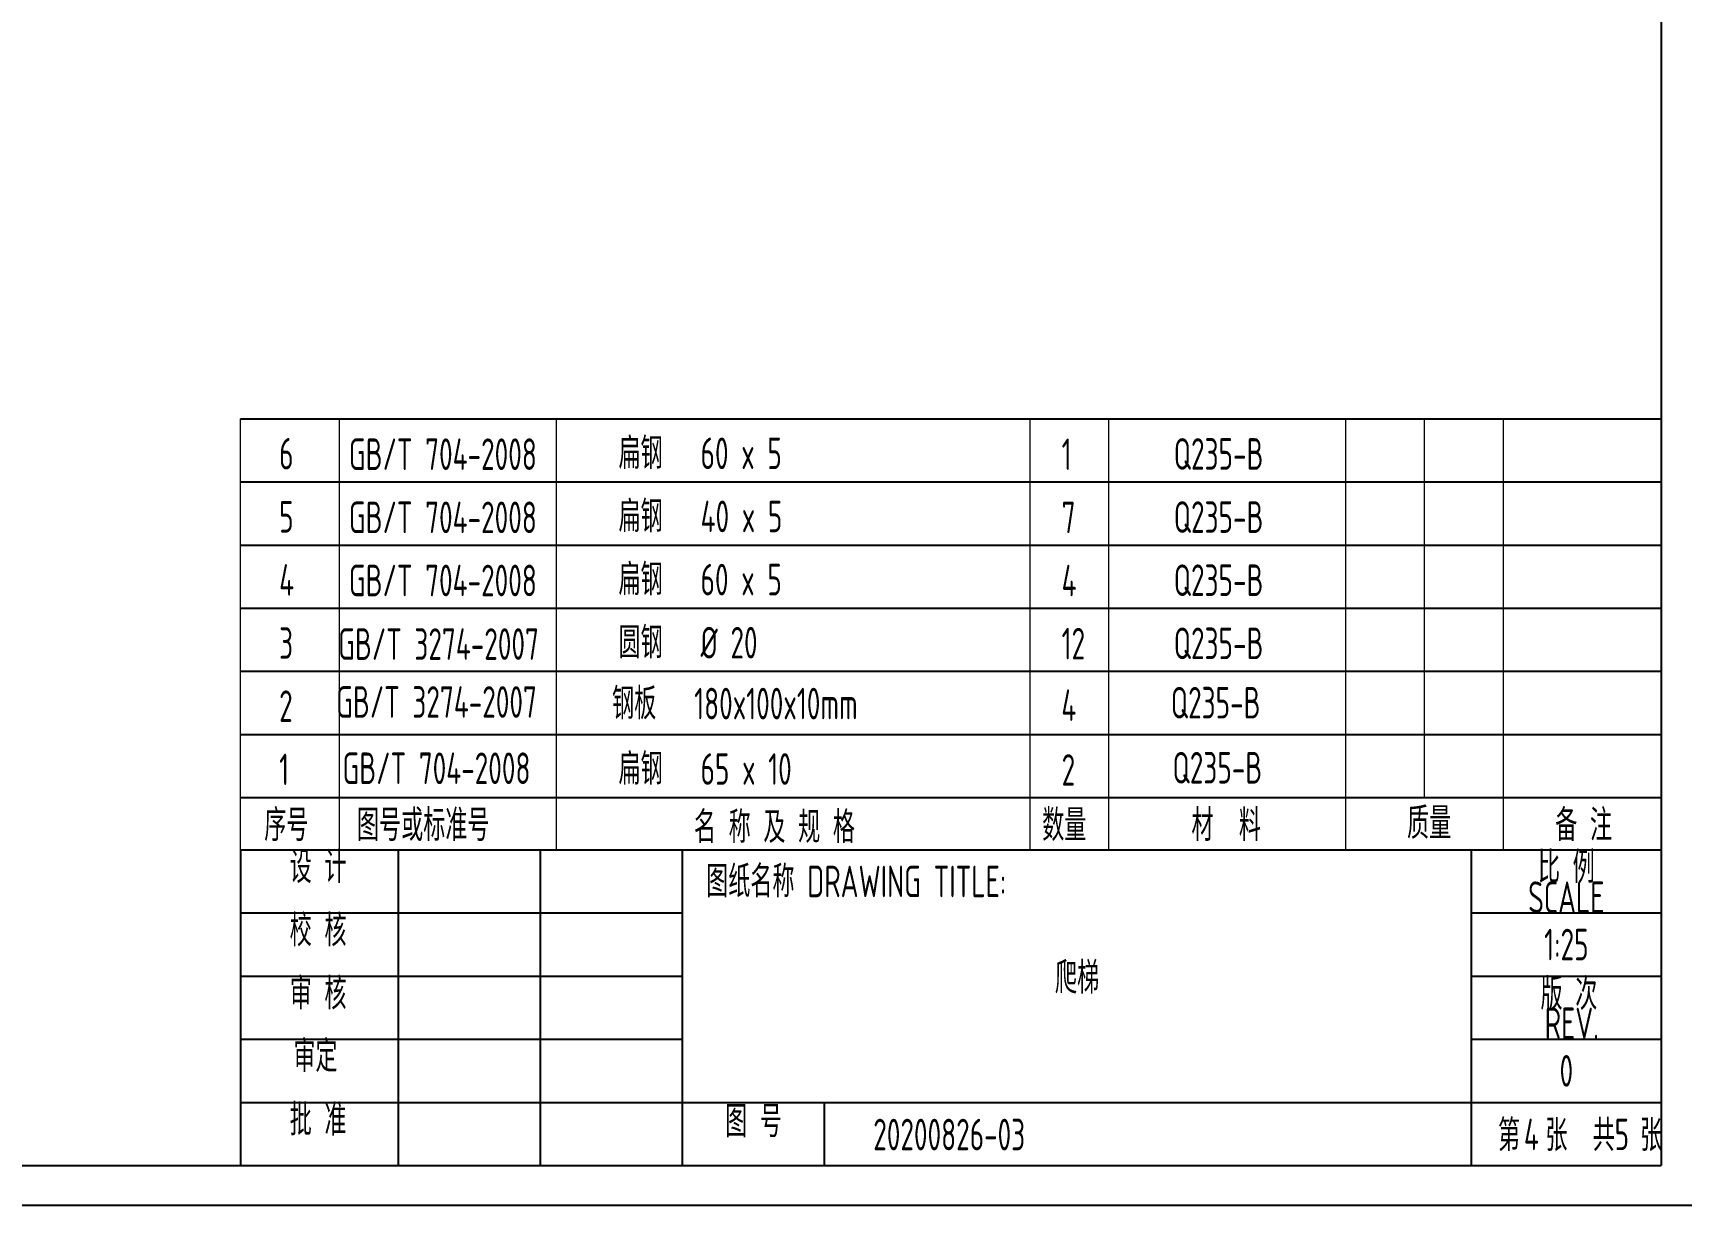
# Model space of a CAD drawing. Header units: millimetres. Extents: x 115735 to 194929, y 30422 to 45272.
# Drawn here: x 168621 to 173842, y 37847 to 41559 of the extents above; entities that cross this region are included whole.
import ezdxf
from ezdxf.enums import TextEntityAlignment as Align

# ---------------------------------------------------------------- set-up
doc = ezdxf.new("R2010")
doc.units = ezdxf.units.MM
for name, color, linetype in [('09图框与明细表层', 4, 'Continuous'), ('2细线层', 4, 'Continuous'), ('DATA', 4, 'Continuous'), ('图框层', 7, 'Continuous')]:
    doc.layers.add(name, color=color, linetype=linetype)
doc.layers.add('文字', color=4, linetype='Continuous', lineweight=13)
doc.styles.add('JEREH', font='isocp.shx', dxfattribs={"width": 0.7, "bigfont": 'hzfs.shx'})

msp = doc.modelspace()

# ---------------------------------------------------------------- linework, layer by layer
at = {"layer": '09图框与明细表层'}
for p, q in [((169278.9, 38971.8), (170678.9, 38971.8)), ((169778.9, 37971.8), (169778.9, 38971.8)), ((170228.9, 37971.8), (170228.9, 38971.8)), ((170678.9, 37971.8), (170678.9, 38971.8)), ((170678.9, 38971.8), (173178.9, 38971.8)), ((173178.9, 37971.8), (173178.9, 38971.8)), ((173178.9, 38971.8), (173778.9, 38971.8)), ((169278.9, 38771.8), (170678.9, 38771.8)), ((173178.9, 38771.8), (173778.9, 38771.8)), ((169278.9, 38571.8), (170678.9, 38571.8)), ((173178.9, 38571.8), (173778.9, 38571.8)), ((169278.9, 38371.8), (170678.9, 38371.8)), ((173178.9, 38371.8), (173778.9, 38371.8)), ((169278.9, 38171.8), (170678.9, 38171.8)), ((170678.9, 38171.8), (173778.9, 38171.8)), ((171128.9, 37971.8), (171128.9, 38171.8))]:
    msp.add_line(p, q, dxfattribs=at)
at = {"layer": '2细线层'}
for p, q in [((169278.9, 40337.4), (173778.9, 40337.4)), ((169278.9, 40337.4), (173778.9, 40337.4)), ((169278.9, 40137.4), (173778.9, 40137.4)), ((169278.9, 40137.4), (173778.9, 40137.4)), ((169278.9, 39937.4), (173778.9, 39937.4)), ((169278.9, 39937.4), (173778.9, 39937.4)), ((169278.9, 39737.4), (173778.9, 39737.4)), ((169278.9, 39737.4), (173778.9, 39737.4)), ((169278.9, 39537.4), (173778.9, 39537.4)), ((169278.9, 39537.4), (173778.9, 39537.4)), ((169278.9, 39337.4), (173778.9, 39337.4)), ((169278.9, 39337.4), (173778.9, 39337.4)), ((169278.9, 38971.8), (173778.9, 38971.8)), ((169278.9, 38971.8), (169278.9, 37971.8)), ((169278.9, 38971.8), (173778.9, 38971.8)), ((163391.4, 37846.8), (173903.9, 37846.8))]:
    msp.add_line(p, q, dxfattribs=at)
at = {"layer": 'DATA'}
for p, q in [((169278.9, 39937.4), (173778.9, 39937.4)), ((169278.9, 39137.4), (173778.9, 39137.4))]:
    msp.add_line(p, q, dxfattribs=at)
at = {"layer": '图框层'}
for p in [(173778.9, 45146.8), (163703.9, 37971.8)]:
    msp.add_line(p, (173778.9, 37971.8), dxfattribs=at)
at = {"layer": '文字'}
for p, q in [((169278.9, 40337.4), (173778.9, 40337.4)), ((169278.9, 40337.4), (173778.9, 40337.4)), ((169278.9, 40337.4), (173778.9, 40337.4)), ((169591.4, 40337.4), (169591.4, 39337.4)), ((170278.9, 40337.4), (170278.9, 39137.4)), ((170278.9, 40337.4), (170278.9, 40137.4)), ((171778.9, 40337.4), (171778.9, 39737.4)), ((172028.9, 40337.4), (172028.9, 39737.4)), ((172778.9, 40337.4), (172778.9, 39137.4)), ((173028.9, 40337.4), (173028.9, 39137.4)), ((173278.9, 40337.4), (173278.9, 39137.4)), ((169278.9, 40137.4), (173778.9, 40137.4)), ((169278.9, 40137.4), (173778.9, 40137.4)), ((169278.9, 40137.4), (173778.9, 40137.4)), ((170278.9, 40137.4), (170278.9, 39937.4)), ((169278.9, 39937.4), (173778.9, 39937.4)), ((169278.9, 39937.4), (173778.9, 39937.4)), ((169278.9, 39937.4), (173778.9, 39937.4)), ((169278.9, 39937.4), (173778.9, 39937.4)), ((169278.9, 39937.4), (173778.9, 39937.4)), ((169278.9, 39937.4), (173778.9, 39937.4)), ((169278.9, 39937.4), (173778.9, 39937.4)), ((170278.9, 39937.4), (170278.9, 39137.4)), ((170278.9, 39937.4), (170278.9, 39737.4)), ((170278.9, 39937.4), (170278.9, 39137.4)), ((169278.9, 39737.4), (173778.9, 39737.4)), ((171778.9, 39737.4), (171778.9, 39137.4)), ((172028.9, 39737.4), (172028.9, 39137.4)), ((169278.9, 39537.4), (173778.9, 39537.4)), ((169278.9, 39537.4), (173778.9, 39537.4)), ((169278.9, 39537.4), (173778.9, 39537.4)), ((169278.9, 39337.4), (173778.9, 39337.4)), ((169278.9, 39337.4), (173778.9, 39337.4)), ((169278.9, 39337.4), (173778.9, 39337.4)), ((169591.4, 39337.4), (169591.4, 39137.4)), ((170278.9, 39337.4), (170278.9, 39137.4)), ((169278.9, 39137.4), (173778.9, 39137.4)), ((169278.9, 39137.4), (173778.9, 39137.4)), ((169278.9, 39137.4), (173778.9, 39137.4)), ((169278.9, 39137.4), (173778.9, 39137.4)), ((169591.4, 39137.4), (169591.4, 38971.8)), ((170278.9, 39137.4), (170278.9, 38971.8)), ((171778.9, 39137.4), (171778.9, 38971.8)), ((172028.9, 39137.4), (172028.9, 38971.8)), ((172778.9, 39137.4), (172778.9, 38971.8)), ((173278.9, 39137.4), (173278.9, 38971.8)), ((169278.9, 38971.8), (173778.9, 38971.8)), ((169278.9, 38971.8), (173778.9, 38971.8)), ((169278.9, 38971.8), (173778.9, 38971.8)), ((169278.9, 38971.8), (173778.9, 38971.8))]:
    msp.add_line(p, q, dxfattribs=at)
for points in [[(169278.9, 39737.4), (169278.9, 40337.4)], [(169278.9, 39537.4), (169278.9, 39737.4)], [(169278.9, 39337.4), (169278.9, 39537.4)], [(169278.9, 39137.4), (169278.9, 39337.4)], [(169278.9, 38971.8), (169278.9, 39137.4)]]:
    msp.add_lwpolyline(points, dxfattribs=at)

# ---------------------------------------------------------------- texts
at = {"layer": '文字', "style": 'JEREH', "width": 0.7}
for s, p in [('6', (169401.1, 40176.8)), ('GB/T 704-2008', (169621.9, 40175)), ('扁钢   60 x 5', (170476.2, 40177.9)), ('1', (171880, 40174.9)), ('Q235-B', (172235, 40175.9)), ('5', (169401.1, 39976.8)), ('GB/T 704-2008', (169621.9, 39975)), ('扁钢   40 x 5', (170476.2, 39977.9)), ('7', (171880, 39974.9)), ('Q235-B', (172235, 39975.9)), ('4', (169401.1, 39776.8)), ('GB/T 704-2008', (169621.9, 39775)), ('扁钢   60 x 5', (170476.2, 39777.9)), ('4', (171880, 39774.9)), ('Q235-B', (172235, 39775.9)), ('圆钢   %%C 20', (170476.2, 39577.9)), ('3', (169401.1, 39576.8)), ('GB/T 3274-2007', (169587.9, 39573.6)), ('12', (171880, 39574.9)), ('Q235-B', (172235, 39575.9)), ('2', (169401.1, 39376.8)), ('GB/T 3274-2007', (169581.5, 39390.2)), ('钢板   180x100x10mm', (170455.9, 39385.1)), ('4', (171879.1, 39379.9)), ('Q235-B', (172225.7, 39387.9)), ('1', (169401.1, 39176.8)), ('GB/T 704-2008', (169601.7, 39180.2)), ('扁钢   65 x 10', (170476.2, 39177.9)), ('2', (171880, 39174.9)), ('Q235-B', (172231.1, 39181.9)), ('序号', (169353.9, 38999.9)), ('图号或标准号', (169647.5, 38999.9)), ('数量', (171818.5, 38999.9)), ('材  料', (172291.4, 38999.9)), ('质量', (172974.2, 39006.4)), ('备 注', (173443.7, 38999.9)), ('名 称 及 规 格', (170715.1, 38993.5))]:
    msp.add_text(s, height=100, dxfattribs=at).set_placement(p)
for s, p in [('设 计', (169524.5, 38921.8)), ('比 例', (173478.9, 38921.8)), ('SCALE', (173478.9, 38821.8)), ('校 核', (169524.5, 38721.8)), ('1:25', (173478.9, 38671.8)), ('爬梯', (171928.9, 38571.8)), ('审 核', (169524.5, 38521.8)), ('版 次', (173487.3, 38520.1)), ('REV.', (173496.3, 38422.3)), ('审定', (169516.1, 38323.5)), ('0', (173478.9, 38271.8)), ('批 准', (169524.5, 38121.8)), ('图 号', (170903.9, 38114.3)), ('20200826-03', (171523.8, 38070.2)), ('第  张  共  张', (173522.5, 38072.6)), (' 4      5  ', (173531.1, 38070.8))]:
    msp.add_text(s, height=100, dxfattribs=at).set_placement(p, align=Align.MIDDLE)
msp.add_text('图纸名称 DRAWING TITLE:', height=100, dxfattribs=at).set_placement((170753.9, 38871.8), align=Align.MIDDLE_LEFT)

doc.saveas('drawing.dxf')
